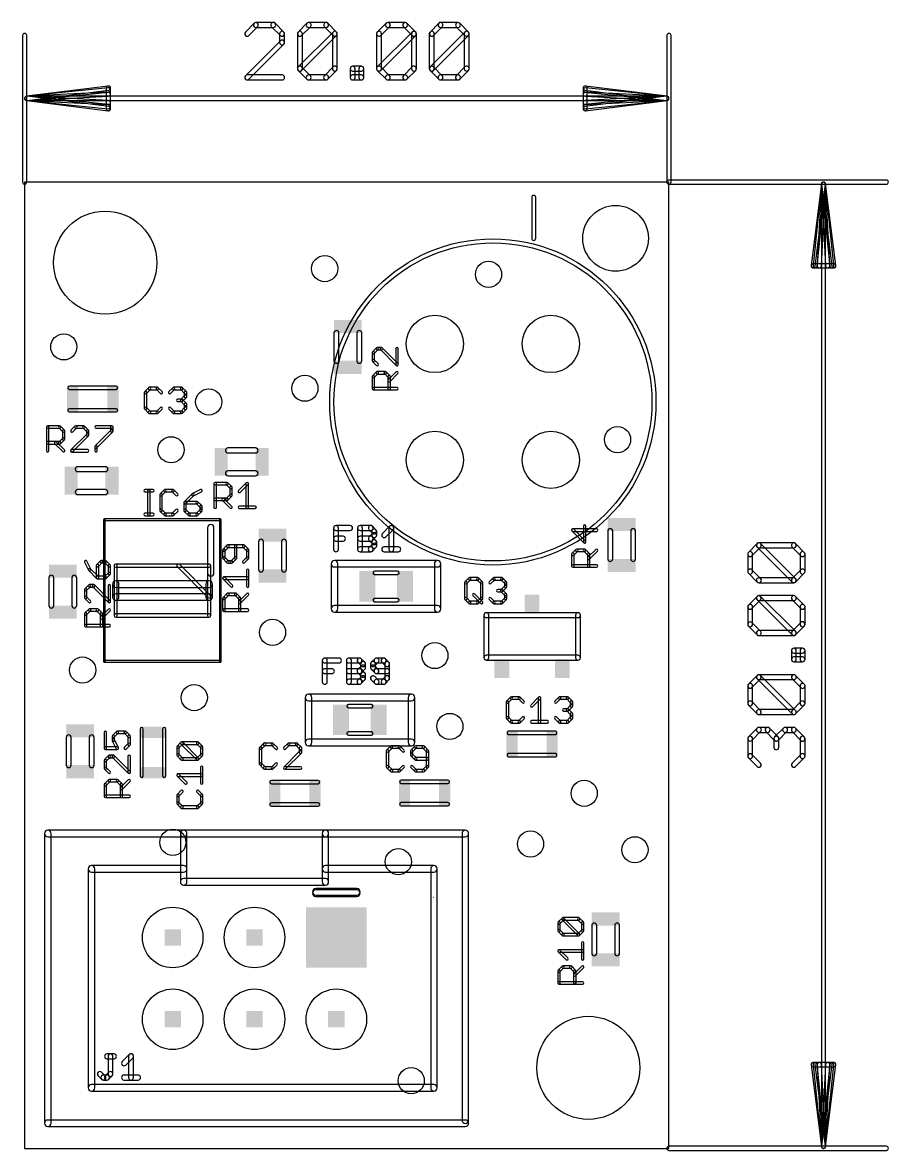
# Model space of a CAD drawing. Extents: x -0.1 to 26.8, y -0.1 to 35.
import ezdxf

# ---------------------------------------------------------------- set-up
doc = ezdxf.new("R2010")
doc.units = 0
for name, color, linetype in [('17', 82, 'CONTINUOUS'), ('18', 82, 'CONTINUOUS'), ('19', 53, 'CONTINUOUS'), ('20', 7, 'CONTINUOUS'), ('21', 253, 'CONTINUOUS'), ('22', 253, 'CONTINUOUS'), ('25', 253, 'CONTINUOUS'), ('47', 253, 'CONTINUOUS'), ('51', 253, 'CONTINUOUS')]:
    doc.layers.add(name, color=color, linetype=linetype)

# ---------------------------------------------------------------- blocks, each defined once
blk = doc.blocks.new('RECT')
blk.add_solid([(-0.5, -0.5), (0.5, -0.5), (-0.5, 0.5), (0.5, 0.5)])
blk = doc.blocks.new('SQUAREP')
blk.add_solid([(-0.5, -0.5), (0.5, -0.5), (-0.5, 0.5), (0.5, 0.5)])
blk = doc.blocks.new('ROUNDP')
blk.add_circle((0, 0), 0.5)
blk = doc.blocks.new('ROUNDV')
blk.add_circle((0, 0), 0.5)

msp = doc.modelspace()

# ---------------------------------------------------------------- linework, layer by layer
at = {"layer": '19'}
msp.add_line((12.69, 7.785), (12.7, 7.8), dxfattribs=at)
at = {"layer": '20'}
for p, q in [((20, 30), (0, 30)), ((0, 30), (0, 0)), ((20, 0), (20, 30)), ((0, 0), (20, 0))]:
    msp.add_line(p, q, dxfattribs=at)
for centre in [(2.5, 27.5), (17.5, 2.5)]:
    msp.add_circle(centre, 1.6, dxfattribs=at)
at = {"layer": '21'}
for points in [[(5.677, 19.267), (5.677, 17.867, 1), (5.877, 17.867), (5.877, 19.267, 1)], [(9.7216, 16.752), (9.7216, 18.152, 1), (9.5184, 18.152), (9.5184, 16.752, 1)], [(9.62, 18.0504), (12.82, 18.0504, 1), (12.82, 18.2536), (9.62, 18.2536, 1)], [(12.7184, 18.152), (12.7184, 16.752, 1), (12.9216, 16.752), (12.9216, 18.152, 1)], [(2.927, 17.117), (2.927, 17.517, 1), (2.727, 17.517), (2.727, 17.117, 1)], [(2.827, 17.417), (5.727, 17.417, 1), (5.727, 17.617), (2.827, 17.617, 1)], [(5.627, 17.517), (5.627, 17.117, 1), (5.827, 17.117), (5.827, 17.517, 1)], [(5.727, 17.217), (2.827, 17.217, 1), (2.827, 17.017), (5.727, 17.017, 1)], [(12.82, 16.8536), (9.62, 16.8536, 1), (9.62, 16.6504), (12.82, 16.6504, 1)], [(8.809, 13.8974), (12.009, 13.8974, 1), (12.009, 14.1006), (8.809, 14.1006, 1)], [(8.9106, 12.599), (8.9106, 13.999, 1), (8.7074, 13.999), (8.7074, 12.599, 1)], [(11.9074, 13.999), (11.9074, 12.599, 1), (12.1106, 12.599), (12.1106, 13.999, 1)], [(12.009, 12.7006), (8.809, 12.7006, 1), (8.809, 12.4974), (12.009, 12.4974, 1)], [(0.719, 9.6764), (4.936, 9.6764, 1), (4.936, 9.8796), (0.719, 9.8796, 1)], [(0.8206, 0.778), (0.8206, 9.778, 1), (0.6174, 9.778), (0.6174, 0.778, 1)], [(4.936, 9.6764), (9.336, 9.6764, 1), (9.336, 9.8796), (4.936, 9.8796, 1)], [(5.0376, 8.278), (5.0376, 9.778, 1), (4.8344, 9.778), (4.8344, 8.278, 1)], [(9.336, 9.6764), (13.68, 9.6764, 1), (13.68, 9.8796), (9.336, 9.8796, 1)], [(9.2344, 9.778), (9.2344, 8.278, 1), (9.4376, 8.278), (9.4376, 9.778, 1)], [(13.5784, 9.778), (13.5784, 0.878, 1), (13.7816, 0.878), (13.7816, 9.778, 1)], [(9.336, 8.3796), (4.936, 8.3796, 1), (4.936, 8.1764), (9.336, 8.1764, 1)], [(10.311, 8.0276), (9.041, 8.0276, 1), (9.041, 7.8244), (10.311, 7.8244, 1)], [(13.68, 0.8796), (0.719, 0.8796, 1), (0.719, 0.6764), (13.68, 0.6764, 1)]]:
    msp.add_lwpolyline(points, format="xyb", close=True, dxfattribs=at)
at = {"layer": '22'}
for points in [[(15.8685, 28.255), (15.8685, 29.525, 1), (15.7415, 29.525), (15.7415, 28.255, 1)], [(10.311, 8.0656), (9.041, 8.0656, 1), (9.041, 7.8624), (10.311, 7.8624, 1)]]:
    msp.add_lwpolyline(points, format="xyb", close=True, dxfattribs=at)
for centre, radius in [((18.345, 28.255), 1.0205), ((14.535, 23.175), 5.0635), ((14.535, 23.175), 4.9365)]:
    msp.add_circle(centre, radius, dxfattribs=at)
at = {"layer": '25'}
for points in [[(10.9206, 24.8549), (10.7977, 24.7321, 1), (10.8516, 24.6782), (10.9745, 24.8011, 1)], [(11.0704, 24.8661), (10.9475, 24.8661, 1), (10.9475, 24.7899), (11.0704, 24.7899, 1)], [(11.5888, 24.3635), (11.0974, 24.8549, 1), (11.0435, 24.8011), (11.535, 24.3096, 1)], [(11.5238, 24.828), (11.5238, 24.3365, 1), (11.6, 24.3365), (11.6, 24.828, 1)], [(10.7866, 24.7051), (10.7866, 24.4594, 1), (10.8628, 24.4594), (10.8628, 24.7051, 1)], [(10.7977, 24.4324), (10.9206, 24.3096, 1), (10.9745, 24.3635), (10.8516, 24.4863, 1)], [(10.8516, 23.9298), (10.9745, 24.0526, 1), (10.9206, 24.1065), (10.7977, 23.9837, 1)], [(10.8628, 23.5881), (10.8628, 23.9567, 1), (10.7866, 23.9567), (10.7866, 23.5881, 1)], [(10.9475, 24.0415), (11.1933, 24.0415, 1), (11.1933, 24.1177), (10.9475, 24.1177, 1)], [(11.1663, 24.0526), (11.2892, 23.9298, 1), (11.3431, 23.9837), (11.2202, 24.1065, 1)], [(11.3431, 23.8069), (11.5888, 24.0526, 1), (11.535, 24.1065), (11.2892, 23.8608, 1)], [(11.2781, 23.9567), (11.2781, 23.5881, 1), (11.3543, 23.5881), (11.3543, 23.9567, 1)], [(3.849, 23.6173), (3.7262, 23.4944, 1), (3.78, 23.4405), (3.9029, 23.5634, 1)], [(3.715, 23.4675), (3.715, 22.976, 1), (3.7912, 22.976), (3.7912, 23.4675, 1)], [(4.1217, 23.6284), (3.876, 23.6284, 1), (3.876, 23.5522), (4.1217, 23.5522, 1)], [(4.2715, 23.4944), (4.1487, 23.6173, 1), (4.0948, 23.5634), (4.2176, 23.4405, 1)], [(4.5285, 23.4405), (4.6513, 23.5634, 1), (4.5974, 23.6173), (4.4746, 23.4944, 1)], [(4.6244, 23.5522), (4.8701, 23.5522, 1), (4.8701, 23.6284), (4.6244, 23.6284, 1)], [(4.8432, 23.5634), (4.9661, 23.4405, 1), (5.0199, 23.4944), (4.8971, 23.6173, 1)], [(4.9549, 23.4675), (4.9549, 23.3446, 1), (5.0311, 23.3446), (5.0311, 23.4675, 1)], [(11.5619, 23.6262), (10.8247, 23.6262, 1), (10.8247, 23.55), (11.5619, 23.55, 1)], [(4.8701, 23.2598), (4.7473, 23.2598, 1), (4.7473, 23.1836), (4.8701, 23.1836, 1)], [(4.9661, 23.3715), (4.8432, 23.2487, 1), (4.8971, 23.1948), (5.0199, 23.3176, 1)], [(4.8432, 23.1948), (4.9661, 23.0719, 1), (5.0199, 23.1258), (4.8971, 23.2487, 1)], [(4.9549, 23.0988), (4.9549, 22.976, 1), (5.0311, 22.976), (5.0311, 23.0988, 1)], [(3.7262, 22.949), (3.849, 22.8262, 1), (3.9029, 22.88), (3.78, 23.0029, 1)], [(3.876, 22.815), (4.1217, 22.815, 1), (4.1217, 22.8912), (3.876, 22.8912, 1)], [(4.1487, 22.8262), (4.2715, 22.949, 1), (4.2176, 23.0029), (4.0948, 22.88, 1)], [(4.6513, 22.88), (4.5285, 23.0029, 1), (4.4746, 22.949), (4.5974, 22.8262, 1)], [(4.8701, 22.8912), (4.6244, 22.8912, 1), (4.6244, 22.815), (4.8701, 22.815, 1)], [(4.9661, 23.0029), (4.8432, 22.88, 1), (4.8971, 22.8262), (5.0199, 22.949, 1)], [(0.7552, 21.6581), (0.7552, 22.3953, 1), (0.679, 22.3953), (0.679, 21.6581, 1)], [(0.7171, 22.3572), (1.0857, 22.3572, 1), (1.0857, 22.4334), (0.7171, 22.4334, 1)], [(1.0588, 22.3684), (1.1816, 22.2455, 1), (1.2355, 22.2994), (1.1127, 22.4223, 1)], [(1.5614, 22.4223), (1.4386, 22.2994, 1), (1.4925, 22.2455), (1.6153, 22.3684, 1)], [(1.8341, 22.4334), (1.5884, 22.4334, 1), (1.5884, 22.3572), (1.8341, 22.3572, 1)], [(1.9839, 22.2994), (1.8611, 22.4223, 1), (1.8072, 22.3684), (1.9301, 22.2455, 1)], [(2.2139, 22.3572), (2.7054, 22.3572, 1), (2.7054, 22.4334), (2.2139, 22.4334, 1)], [(2.6673, 22.3953), (2.6673, 22.2725, 1), (2.7435, 22.2725), (2.7435, 22.3953, 1)], [(1.1816, 22.0537), (1.0588, 21.9308, 1), (1.1127, 21.8769), (1.2355, 21.9998, 1)], [(1.1705, 22.2725), (1.1705, 22.0267, 1), (1.2467, 22.0267), (1.2467, 22.2725, 1)], [(1.4925, 21.6312), (1.9839, 22.1226, 1), (1.9301, 22.1765), (1.4386, 21.685, 1)], [(1.9951, 22.1496), (1.9951, 22.2725, 1), (1.9189, 22.2725), (1.9189, 22.1496, 1)], [(2.6785, 22.2994), (2.187, 21.8079, 1), (2.2409, 21.754), (2.7324, 22.2455, 1)], [(1.0857, 21.9419), (0.7171, 21.9419, 1), (0.7171, 21.8657), (1.0857, 21.8657, 1)], [(0.9359, 21.8769), (1.1816, 21.6312, 1), (1.2355, 21.685), (0.9898, 21.9308, 1)], [(2.1758, 21.781), (2.1758, 21.6581, 1), (2.252, 21.6581), (2.252, 21.781, 1)], [(1.957, 21.6962), (1.4655, 21.6962, 1), (1.4655, 21.62), (1.957, 21.62, 1)], [(5.9524, 19.9033), (5.9524, 20.6405, 1), (5.8762, 20.6405), (5.8762, 19.9033, 1)], [(5.9143, 20.6024), (6.2829, 20.6024, 1), (6.2829, 20.6786), (5.9143, 20.6786, 1)], [(6.2559, 20.6136), (6.3788, 20.4907, 1), (6.4327, 20.5446), (6.3098, 20.6675, 1)], [(6.6896, 20.3678), (6.9354, 20.6136, 1), (6.8815, 20.6675), (6.6357, 20.4217, 1)], [(6.8703, 20.6405), (6.8703, 19.9033, 1), (6.9465, 19.9033), (6.9465, 20.6405, 1)], [(3.7332, 20.3808), (3.979, 20.3808, 1), (3.979, 20.457), (3.7332, 20.457, 1)], [(3.8942, 19.6817), (3.8942, 20.4189, 1), (3.818, 20.4189), (3.818, 19.6817, 1)], [(4.3281, 20.4459), (4.2052, 20.323, 1), (4.2591, 20.2691), (4.382, 20.392, 1)], [(4.1941, 20.2961), (4.1941, 19.8046, 1), (4.2703, 19.8046), (4.2703, 20.2961, 1)], [(4.6008, 20.457), (4.355, 20.457, 1), (4.355, 20.3808), (4.6008, 20.3808, 1)], [(4.7506, 20.323), (4.6277, 20.4459, 1), (4.5738, 20.392), (4.6967, 20.2691, 1)], [(5.1994, 20.323), (4.9536, 20.0773, 1), (5.0075, 20.0234), (5.2533, 20.2691, 1)], [(5.455, 20.453), (5.2093, 20.3301, 1), (5.2434, 20.262), (5.4891, 20.3849, 1)], [(6.3677, 20.5177), (6.3677, 20.2719, 1), (6.4439, 20.2719), (6.4439, 20.5177, 1)], [(4.9425, 20.0503), (4.9425, 19.8046, 1), (5.0187, 19.8046), (5.0187, 20.0503, 1)], [(5.3492, 20.0884), (4.9806, 20.0884, 1), (4.9806, 20.0122), (5.3492, 20.0122, 1)], [(5.499, 19.9544), (5.3761, 20.0773, 1), (5.3222, 20.0234), (5.4451, 19.9005, 1)], [(5.5102, 19.8046), (5.5102, 19.9274, 1), (5.434, 19.9274), (5.434, 19.8046, 1)], [(6.2829, 20.1871), (5.9143, 20.1871, 1), (5.9143, 20.1109), (6.2829, 20.1109, 1)], [(6.1331, 20.1221), (6.3788, 19.8764, 1), (6.4327, 19.9302), (6.1869, 20.176, 1)], [(6.3788, 20.2989), (6.2559, 20.176, 1), (6.3098, 20.1221), (6.4327, 20.245, 1)], [(3.7332, 19.6436), (3.979, 19.6436, 1), (3.979, 19.7198), (3.7332, 19.7198, 1)], [(4.2052, 19.7776), (4.3281, 19.6548, 1), (4.382, 19.7086), (4.2591, 19.8315, 1)], [(4.355, 19.6436), (4.6008, 19.6436, 1), (4.6008, 19.7198), (4.355, 19.7198, 1)], [(4.6277, 19.6548), (4.7506, 19.7776, 1), (4.6967, 19.8315), (4.5738, 19.7086, 1)], [(4.9536, 19.7776), (5.0765, 19.6548, 1), (5.1304, 19.7086), (5.0075, 19.8315, 1)], [(5.1034, 19.6436), (5.3492, 19.6436, 1), (5.3492, 19.7198), (5.1034, 19.7198, 1)], [(5.3761, 19.6548), (5.499, 19.7776, 1), (5.4451, 19.8315), (5.3222, 19.7086, 1)], [(6.6627, 19.8652), (7.1542, 19.8652, 1), (7.1542, 19.9414), (6.6627, 19.9414, 1)], [(9.7402, 18.5994), (9.7402, 19.2604, 1), (9.5878, 19.2604), (9.5878, 18.5994, 1)], [(9.664, 19.1842), (10.1046, 19.1842, 1), (10.1046, 19.3366), (9.664, 19.3366, 1)], [(10.4886, 18.5994), (10.4886, 19.2604, 1), (10.3362, 19.2604), (10.3362, 18.5994, 1)], [(10.4124, 19.1842), (10.7429, 19.1842, 1), (10.7429, 19.3366), (10.4124, 19.3366, 1)], [(10.689, 19.2065), (10.7991, 19.0963, 1), (10.9069, 19.2041), (10.7967, 19.3142, 1)], [(11.2147, 18.9862), (11.435, 19.2065, 1), (11.3272, 19.3142), (11.1069, 19.0939, 1)], [(11.3049, 19.2604), (11.3049, 18.5994, 1), (11.4573, 18.5994), (11.4573, 19.2604, 1)], [(17.4252, 18.8267), (17.4252, 19.3182, 1), (17.349, 19.3182), (17.349, 18.8267, 1)], [(9.664, 18.8537), (9.8843, 18.8537, 1), (9.8843, 19.0061), (9.664, 19.0061, 1)], [(10.4124, 18.8537), (10.7429, 18.8537, 1), (10.7429, 19.0061), (10.4124, 19.0061, 1)], [(10.7991, 19.0939), (10.689, 18.9838, 1), (10.7967, 18.876), (10.9069, 18.9862, 1)], [(10.689, 18.876), (10.7991, 18.7658, 1), (10.9069, 18.8736), (10.7967, 18.9838, 1)], [(10.7768, 19.1502), (10.7768, 19.04, 1), (10.9292, 19.04), (10.9292, 19.1502, 1)], [(17.7557, 19.2334), (17.0185, 19.2334, 1), (17.0185, 19.1572), (17.7557, 19.1572, 1)], [(16.9915, 19.1684), (17.3601, 18.7997, 1), (17.414, 18.8536), (17.0454, 19.2222, 1)], [(6.2806, 18.7234), (6.1577, 18.6005, 1), (6.2116, 18.5466), (6.3345, 18.6695, 1)], [(6.1466, 18.5735), (6.1466, 18.3278, 1), (6.2228, 18.3278), (6.2228, 18.5735, 1)], [(6.799, 18.7345), (6.3075, 18.7345, 1), (6.3075, 18.6583), (6.799, 18.6583, 1)], [(6.5914, 18.3278), (6.5914, 18.6964, 1), (6.5152, 18.6964), (6.5152, 18.3278, 1)], [(6.9488, 18.6005), (6.826, 18.7234, 1), (6.7721, 18.6695), (6.895, 18.5466, 1)], [(6.96, 18.3278), (6.96, 18.5735, 1), (6.8838, 18.5735), (6.8838, 18.3278, 1)], [(10.7429, 18.6756), (10.4124, 18.6756, 1), (10.4124, 18.5232), (10.7429, 18.5232, 1)], [(10.7991, 18.7634), (10.689, 18.6533, 1), (10.7967, 18.5455), (10.9069, 18.6557, 1)], [(10.7768, 18.8197), (10.7768, 18.7096, 1), (10.9292, 18.7096), (10.9292, 18.8197, 1)], [(11.1608, 18.5232), (11.6014, 18.5232, 1), (11.6014, 18.6756), (11.1608, 18.6756, 1)], [(17.0454, 18.4199), (17.1683, 18.5428, 1), (17.1144, 18.5967), (16.9915, 18.4738, 1)], [(17.1413, 18.5317), (17.3871, 18.5317, 1), (17.3871, 18.6079), (17.1413, 18.6079, 1)], [(17.3601, 18.5428), (17.483, 18.4199, 1), (17.5369, 18.4738), (17.414, 18.5967, 1)], [(17.5369, 18.2971), (17.7826, 18.5428, 1), (17.7288, 18.5967), (17.483, 18.3509, 1)], [(1.8586, 18.1974), (1.9815, 17.9516, 1), (2.0496, 17.9857), (1.9267, 18.2315, 1)], [(2.3572, 18.2414), (2.2343, 18.1185, 1), (2.2882, 18.0646), (2.4111, 18.1875, 1)], [(2.507, 18.2525), (2.3842, 18.2525, 1), (2.3842, 18.1763), (2.507, 18.1763, 1)], [(2.6568, 18.1185), (2.534, 18.2414, 1), (2.4801, 18.1875), (2.603, 18.0646, 1)], [(6.1577, 18.3009), (6.2806, 18.178, 1), (6.3345, 18.2319), (6.2116, 18.3547, 1)], [(6.3075, 18.1668), (6.4304, 18.1668, 1), (6.4304, 18.243), (6.3075, 18.243, 1)], [(6.4574, 18.178), (6.5802, 18.3009, 1), (6.5263, 18.3547), (6.4035, 18.2319, 1)], [(6.826, 18.178), (6.9488, 18.3009, 1), (6.895, 18.3547), (6.7721, 18.2319, 1)], [(17.0566, 18.0783), (17.0566, 18.4469, 1), (16.9804, 18.4469), (16.9804, 18.0783, 1)], [(17.4719, 18.4469), (17.4719, 18.0783, 1), (17.5481, 18.0783), (17.5481, 18.4469, 1)], [(1.9886, 17.9417), (2.2343, 17.696, 1), (2.2882, 17.7499), (2.0425, 17.9956, 1)], [(2.2232, 18.0915), (2.2232, 17.7229, 1), (2.2994, 17.7229), (2.2994, 18.0915, 1)], [(2.534, 17.696), (2.6568, 17.8189, 1), (2.603, 17.8727), (2.4801, 17.7499, 1)], [(2.668, 17.8458), (2.668, 18.0915, 1), (2.5918, 18.0915), (2.5918, 17.8458, 1)], [(6.96, 17.4565), (6.96, 17.948, 1), (6.8838, 17.948), (6.8838, 17.4565, 1)], [(17.7557, 18.1164), (17.0185, 18.1164, 1), (17.0185, 18.0402), (17.7557, 18.0402, 1)], [(2.2613, 17.6848), (2.507, 17.6848, 1), (2.507, 17.761), (2.2613, 17.761, 1)], [(6.4574, 17.4835), (6.2116, 17.7292, 1), (6.1577, 17.6753), (6.4035, 17.4296, 1)], [(6.1847, 17.6642), (6.9219, 17.6642, 1), (6.9219, 17.7404), (6.1847, 17.7404, 1)], [(13.722, 17.5335), (13.8449, 17.6564, 1), (13.791, 17.7103), (13.6682, 17.5874, 1)], [(13.7332, 17.069), (13.7332, 17.5605, 1), (13.657, 17.5605), (13.657, 17.069, 1)], [(13.818, 17.6452), (14.0637, 17.6452, 1), (14.0637, 17.7214), (13.818, 17.7214, 1)], [(14.0368, 17.6564), (14.1596, 17.5335, 1), (14.2135, 17.5874), (14.0907, 17.7103, 1)], [(14.1485, 17.5605), (14.1485, 17.069, 1), (14.2247, 17.069), (14.2247, 17.5605, 1)], [(14.4705, 17.5335), (14.5933, 17.6564, 1), (14.5394, 17.7103), (14.4166, 17.5874, 1)], [(14.5664, 17.6452), (14.8121, 17.6452, 1), (14.8121, 17.7214), (14.5664, 17.7214, 1)], [(14.7852, 17.6564), (14.9081, 17.5335, 1), (14.9619, 17.5874), (14.8391, 17.7103, 1)], [(14.8969, 17.5605), (14.8969, 17.4376, 1), (14.9731, 17.4376), (14.9731, 17.5605, 1)], [(1.9886, 17.4929), (1.8657, 17.3701, 1), (1.9196, 17.3162), (2.0425, 17.4391, 1)], [(1.8546, 17.3431), (1.8546, 17.0974, 1), (1.9308, 17.0974), (1.9308, 17.3431, 1)], [(2.1384, 17.5041), (2.0155, 17.5041, 1), (2.0155, 17.4279), (2.1384, 17.4279, 1)], [(2.6568, 17.0015), (2.1654, 17.4929, 1), (2.1115, 17.4391), (2.603, 16.9476, 1)], [(2.5918, 17.466), (2.5918, 16.9745, 1), (2.668, 16.9745), (2.668, 17.466, 1)], [(6.2116, 17.0498), (6.3345, 17.1726, 1), (6.2806, 17.2265), (6.1577, 17.1037, 1)], [(6.3075, 17.1615), (6.5533, 17.1615, 1), (6.5533, 17.2377), (6.3075, 17.2377, 1)], [(6.5263, 17.1726), (6.6492, 17.0498, 1), (6.7031, 17.1037), (6.5802, 17.2265, 1)], [(6.7031, 16.9269), (6.9488, 17.1726, 1), (6.895, 17.2265), (6.6492, 16.9808, 1)], [(13.9139, 17.1649), (14.1596, 16.9192, 1), (14.2135, 16.973), (13.9678, 17.2188, 1)], [(14.8121, 17.3528), (14.6893, 17.3528, 1), (14.6893, 17.2766), (14.8121, 17.2766, 1)], [(14.9081, 17.4645), (14.7852, 17.3417, 1), (14.8391, 17.2878), (14.9619, 17.4106, 1)], [(14.7852, 17.2878), (14.9081, 17.1649, 1), (14.9619, 17.2188), (14.8391, 17.3417, 1)], [(14.8969, 17.1918), (14.8969, 17.069, 1), (14.9731, 17.069), (14.9731, 17.1918, 1)], [(1.8657, 17.0704), (1.9886, 16.9476, 1), (2.0425, 17.0015), (1.9196, 17.1243, 1)], [(6.2228, 16.7081), (6.2228, 17.0767, 1), (6.1466, 17.0767), (6.1466, 16.7081, 1)], [(6.6381, 17.0767), (6.6381, 16.7081, 1), (6.7143, 16.7081), (6.7143, 17.0767, 1)], [(13.8449, 16.973), (13.722, 17.0959, 1), (13.6682, 17.042), (13.791, 16.9192, 1)], [(14.0637, 16.9842), (13.818, 16.9842, 1), (13.818, 16.908), (14.0637, 16.908, 1)], [(14.1596, 17.0959), (14.0368, 16.973, 1), (14.0907, 16.9192), (14.2135, 17.042, 1)], [(14.5933, 16.973), (14.4705, 17.0959, 1), (14.4166, 17.042), (14.5394, 16.9192, 1)], [(14.8121, 16.9842), (14.5664, 16.9842, 1), (14.5664, 16.908), (14.8121, 16.908, 1)], [(14.9081, 17.0959), (14.7852, 16.973, 1), (14.8391, 16.9192), (14.9619, 17.042, 1)], [(1.9196, 16.5678), (2.0425, 16.6906, 1), (1.9886, 16.7445), (1.8657, 16.6217, 1)], [(1.9308, 16.2261), (1.9308, 16.5947, 1), (1.8546, 16.5947), (1.8546, 16.2261, 1)], [(2.0155, 16.6795), (2.2613, 16.6795, 1), (2.2613, 16.7557), (2.0155, 16.7557, 1)], [(2.2343, 16.6906), (2.3572, 16.5678, 1), (2.4111, 16.6217), (2.2882, 16.7445, 1)], [(2.4111, 16.4449), (2.6568, 16.6906, 1), (2.603, 16.7445), (2.3572, 16.4988, 1)], [(2.3461, 16.5947), (2.3461, 16.2261, 1), (2.4223, 16.2261), (2.4223, 16.5947, 1)], [(6.9219, 16.7462), (6.1847, 16.7462, 1), (6.1847, 16.67), (6.9219, 16.67, 1)], [(2.6299, 16.2642), (1.8927, 16.2642, 1), (1.8927, 16.188), (2.6299, 16.188, 1)], [(9.3934, 14.4862), (9.3934, 15.1472, 1), (9.241, 15.1472), (9.241, 14.4862, 1)], [(9.3172, 15.071), (9.7578, 15.071, 1), (9.7578, 15.2234), (9.3172, 15.2234, 1)], [(10.1418, 14.4862), (10.1418, 15.1472, 1), (9.9894, 15.1472), (9.9894, 14.4862, 1)], [(10.0656, 15.071), (10.3961, 15.071, 1), (10.3961, 15.2234), (10.0656, 15.2234, 1)], [(10.3422, 15.0933), (10.4524, 14.9831, 1), (10.5601, 15.0909), (10.45, 15.201, 1)], [(10.4301, 15.037), (10.4301, 14.9268, 1), (10.5825, 14.9268), (10.5825, 15.037, 1)], [(10.8703, 15.201), (10.7601, 15.0909, 1), (10.8679, 14.9831), (10.9781, 15.0933, 1)], [(10.7378, 15.037), (10.7378, 14.9268, 1), (10.8902, 14.9268), (10.8902, 15.037, 1)], [(11.1445, 15.2234), (10.9242, 15.2234, 1), (10.9242, 15.071), (11.1445, 15.071, 1)], [(11.3086, 15.0909), (11.1984, 15.201, 1), (11.0906, 15.0933), (11.2008, 14.9831, 1)], [(11.3309, 14.5964), (11.3309, 15.037, 1), (11.1785, 15.037), (11.1785, 14.5964, 1)], [(9.3172, 14.7405), (9.5375, 14.7405, 1), (9.5375, 14.8929), (9.3172, 14.8929, 1)], [(10.0656, 14.7405), (10.3961, 14.7405, 1), (10.3961, 14.8929), (10.0656, 14.8929, 1)], [(10.4524, 14.9807), (10.3422, 14.8706, 1), (10.45, 14.7628), (10.5601, 14.873, 1)], [(10.3422, 14.7628), (10.4524, 14.6526, 1), (10.5601, 14.7604), (10.45, 14.8706, 1)], [(10.4301, 14.7065), (10.4301, 14.5964, 1), (10.5825, 14.5964), (10.5825, 14.7065, 1)], [(10.7601, 14.873), (10.8703, 14.7628, 1), (10.9781, 14.8706), (10.8679, 14.9807, 1)], [(10.9242, 14.7405), (11.2547, 14.7405, 1), (11.2547, 14.8929), (10.9242, 14.8929, 1)], [(10.3961, 14.5624), (10.0656, 14.5624, 1), (10.0656, 14.41), (10.3961, 14.41, 1)], [(10.4524, 14.6502), (10.3422, 14.5401, 1), (10.45, 14.4323), (10.5601, 14.5425, 1)], [(10.7601, 14.5425), (10.8703, 14.4323, 1), (10.9781, 14.5401), (10.8679, 14.6502, 1)], [(10.9242, 14.41), (11.1445, 14.41, 1), (11.1445, 14.5624), (10.9242, 14.5624, 1)], [(11.1984, 14.4323), (11.3086, 14.5425, 1), (11.2008, 14.6502), (11.0906, 14.5401, 1)], [(15.084, 14.0073), (14.9612, 13.8844, 1), (15.015, 13.8305), (15.1379, 13.9534, 1)], [(15.3567, 14.0184), (15.111, 14.0184, 1), (15.111, 13.9422), (15.3567, 13.9422, 1)], [(15.5065, 13.8844), (15.3837, 14.0073, 1), (15.3298, 13.9534), (15.4526, 13.8305, 1)], [(15.7635, 13.7076), (16.0092, 13.9534, 1), (15.9553, 14.0073), (15.7096, 13.7615, 1)], [(15.9442, 13.9803), (15.9442, 13.2431, 1), (16.0204, 13.2431), (16.0204, 13.9803, 1)], [(16.5119, 13.8305), (16.6347, 13.9534, 1), (16.5809, 14.0073), (16.458, 13.8844, 1)], [(16.6078, 13.9422), (16.8535, 13.9422, 1), (16.8535, 14.0184), (16.6078, 14.0184, 1)], [(16.8266, 13.9534), (16.9495, 13.8305, 1), (17.0034, 13.8844), (16.8805, 14.0073, 1)], [(14.95, 13.8575), (14.95, 13.366, 1), (15.0262, 13.366), (15.0262, 13.8575, 1)], [(16.9495, 13.7615), (16.8266, 13.6387, 1), (16.8805, 13.5848), (17.0034, 13.7076, 1)], [(16.9383, 13.8575), (16.9383, 13.7346, 1), (17.0145, 13.7346), (17.0145, 13.8575, 1)], [(14.9612, 13.339), (15.084, 13.2162, 1), (15.1379, 13.27), (15.015, 13.3929, 1)], [(15.3837, 13.2162), (15.5065, 13.339, 1), (15.4526, 13.3929), (15.3298, 13.27, 1)], [(16.6347, 13.27), (16.5119, 13.3929, 1), (16.458, 13.339), (16.5809, 13.2162, 1)], [(16.8535, 13.6498), (16.7307, 13.6498, 1), (16.7307, 13.5736), (16.8535, 13.5736, 1)], [(16.8266, 13.5848), (16.9495, 13.4619, 1), (17.0034, 13.5158), (16.8805, 13.6387, 1)], [(16.9495, 13.3929), (16.8266, 13.27, 1), (16.8805, 13.2162), (17.0034, 13.339, 1)], [(16.9383, 13.4888), (16.9383, 13.366, 1), (17.0145, 13.366), (17.0145, 13.4888, 1)], [(15.111, 13.205), (15.3567, 13.205, 1), (15.3567, 13.2812), (15.111, 13.2812, 1)], [(15.7365, 13.205), (16.228, 13.205, 1), (16.228, 13.2812), (15.7365, 13.2812, 1)], [(16.8535, 13.2812), (16.6078, 13.2812, 1), (16.6078, 13.205), (16.8535, 13.205, 1)], [(2.4696, 12.9154), (2.4696, 12.4239, 1), (2.5458, 12.4239), (2.5458, 12.9154, 1)], [(2.7804, 12.7656), (2.9032, 12.8885, 1), (2.8493, 12.9424), (2.7265, 12.8195, 1)], [(2.7915, 12.6697), (2.7915, 12.7925, 1), (2.7153, 12.7925), (2.7153, 12.6697, 1)], [(2.9104, 12.441), (2.7875, 12.6867, 1), (2.7193, 12.6526), (2.8422, 12.4069, 1)], [(2.8763, 12.8773), (3.122, 12.8773, 1), (3.122, 12.9535), (2.8763, 12.9535, 1)], [(3.0951, 12.8885), (3.218, 12.7656, 1), (3.2718, 12.8195), (3.149, 12.9424, 1)], [(3.2068, 12.7925), (3.2068, 12.5468, 1), (3.283, 12.5468), (3.283, 12.7925, 1)], [(4.7844, 12.4314), (4.9073, 12.5542, 1), (4.8534, 12.6081), (4.7305, 12.4852, 1)], [(4.8803, 12.5431), (5.3718, 12.5431, 1), (5.3718, 12.6193), (4.8803, 12.6193, 1)], [(5.3988, 12.1166), (4.9073, 12.6081, 1), (4.8534, 12.5542), (5.3449, 12.0627, 1)], [(5.3449, 12.5542), (5.4678, 12.4314, 1), (5.5216, 12.4852), (5.3988, 12.6081, 1)], [(2.5077, 12.3858), (2.8763, 12.3858, 1), (2.8763, 12.462), (2.5077, 12.462, 1)], [(3.218, 12.5737), (3.0951, 12.4509, 1), (3.149, 12.397), (3.2718, 12.5199, 1)], [(4.7956, 12.2126), (4.7956, 12.4583, 1), (4.7194, 12.4583), (4.7194, 12.2126, 1)], [(5.4566, 12.4583), (5.4566, 12.2126, 1), (5.5328, 12.2126), (5.5328, 12.4583, 1)], [(7.419, 12.5743), (7.2962, 12.4514, 1), (7.35, 12.3975), (7.4729, 12.5204, 1)], [(7.285, 12.4245), (7.285, 11.933, 1), (7.3612, 11.933), (7.3612, 12.4245, 1)], [(7.6917, 12.5854), (7.446, 12.5854, 1), (7.446, 12.5092), (7.6917, 12.5092, 1)], [(7.8415, 12.4514), (7.7187, 12.5743, 1), (7.6648, 12.5204), (7.7876, 12.3975, 1)], [(8.1674, 12.5743), (8.0446, 12.4514, 1), (8.0985, 12.3975), (8.2213, 12.5204, 1)], [(8.0985, 11.7832), (8.5899, 12.2746, 1), (8.5361, 12.3285), (8.0446, 11.837, 1)], [(8.4401, 12.5854), (8.1944, 12.5854, 1), (8.1944, 12.5092), (8.4401, 12.5092, 1)], [(8.5899, 12.4514), (8.4671, 12.5743, 1), (8.4132, 12.5204), (8.5361, 12.3975, 1)], [(8.6011, 12.3016), (8.6011, 12.4245, 1), (8.5249, 12.4245), (8.5249, 12.3016, 1)], [(11.3602, 12.4885), (11.2373, 12.3656, 1), (11.2912, 12.3117), (11.4141, 12.4346, 1)], [(11.2262, 12.3387), (11.2262, 11.8472, 1), (11.3024, 11.8472), (11.3024, 12.3387, 1)], [(11.6329, 12.4996), (11.3871, 12.4996, 1), (11.3871, 12.4234), (11.6329, 12.4234, 1)], [(11.7827, 12.3656), (11.6598, 12.4885, 1), (11.6059, 12.4346), (11.7288, 12.3117, 1)], [(12.1086, 12.4885), (11.9857, 12.3656, 1), (12.0396, 12.3117), (12.1625, 12.4346, 1)], [(11.9746, 12.3387), (11.9746, 12.2158, 1), (12.0508, 12.2158), (12.0508, 12.3387, 1)], [(12.3813, 12.4996), (12.1356, 12.4996, 1), (12.1356, 12.4234), (12.3813, 12.4234, 1)], [(12.5311, 12.3656), (12.4082, 12.4885, 1), (12.3544, 12.4346), (12.4772, 12.3117, 1)], [(12.5423, 11.8472), (12.5423, 12.3387, 1), (12.4661, 12.3387), (12.4661, 11.8472, 1)], [(2.6036, 12.1939), (2.4807, 12.0711, 1), (2.5346, 12.0172), (2.6575, 12.1401, 1)], [(2.4696, 12.0441), (2.4696, 11.7984, 1), (2.5458, 11.7984), (2.5458, 12.0441, 1)], [(2.7534, 12.2051), (2.6305, 12.2051, 1), (2.6305, 12.1289), (2.7534, 12.1289, 1)], [(3.2718, 11.7025), (2.7804, 12.1939, 1), (2.7265, 12.1401), (3.218, 11.6486, 1)], [(3.2068, 12.167), (3.2068, 11.6755, 1), (3.283, 11.6755), (3.283, 12.167, 1)], [(4.9073, 12.1166), (4.7844, 12.2395, 1), (4.7305, 12.1856), (4.8534, 12.0627, 1)], [(5.3718, 12.1278), (4.8803, 12.1278, 1), (4.8803, 12.0516), (5.3718, 12.0516, 1)], [(5.4678, 12.2395), (5.3449, 12.1166, 1), (5.3988, 12.0627), (5.5216, 12.1856, 1)], [(7.2962, 11.906), (7.419, 11.7832, 1), (7.4729, 11.837), (7.35, 11.9599, 1)], [(7.7187, 11.7832), (7.8415, 11.906, 1), (7.7876, 11.9599), (7.6648, 11.837, 1)], [(11.9857, 12.1888), (12.1086, 12.066, 1), (12.1625, 12.1199), (12.0396, 12.2427, 1)], [(12.1356, 12.0548), (12.5042, 12.0548, 1), (12.5042, 12.131), (12.1356, 12.131, 1)], [(2.4807, 11.7714), (2.6036, 11.6486, 1), (2.6575, 11.7025), (2.5346, 11.8253, 1)], [(5.0302, 11.3682), (4.7844, 11.614, 1), (4.7305, 11.5601), (4.9763, 11.3143, 1)], [(4.7575, 11.5489), (5.4947, 11.5489, 1), (5.4947, 11.6251), (4.7575, 11.6251, 1)], [(5.5328, 11.3413), (5.5328, 11.8328, 1), (5.4566, 11.8328), (5.4566, 11.3413, 1)], [(7.446, 11.772), (7.6917, 11.772, 1), (7.6917, 11.8482), (7.446, 11.8482, 1)], [(8.563, 11.8482), (8.0715, 11.8482, 1), (8.0715, 11.772), (8.563, 11.772, 1)], [(11.2373, 11.8202), (11.3602, 11.6974, 1), (11.4141, 11.7512), (11.2912, 11.8741, 1)], [(11.3871, 11.6862), (11.6329, 11.6862, 1), (11.6329, 11.7624), (11.3871, 11.7624, 1)], [(11.6598, 11.6974), (11.7827, 11.8202, 1), (11.7288, 11.8741), (11.6059, 11.7512, 1)], [(11.9857, 11.8202), (12.1086, 11.6974, 1), (12.1625, 11.7512), (12.0396, 11.8741, 1)], [(12.1356, 11.6862), (12.3813, 11.6862, 1), (12.3813, 11.7624), (12.1356, 11.7624, 1)], [(12.4082, 11.6974), (12.5311, 11.8202, 1), (12.4772, 11.8741), (12.3544, 11.7512, 1)], [(2.5346, 11.2688), (2.6575, 11.3916, 1), (2.6036, 11.4455), (2.4807, 11.3227, 1)], [(2.5458, 10.9271), (2.5458, 11.2957, 1), (2.4696, 11.2957), (2.4696, 10.9271, 1)], [(2.6305, 11.3805), (2.8763, 11.3805, 1), (2.8763, 11.4567), (2.6305, 11.4567, 1)], [(2.8493, 11.3916), (2.9722, 11.2688, 1), (3.0261, 11.3227), (2.9032, 11.4455, 1)], [(3.0261, 11.1459), (3.2718, 11.3916, 1), (3.218, 11.4455), (2.9722, 11.1998, 1)], [(2.9611, 11.2957), (2.9611, 10.9271, 1), (3.0373, 10.9271), (3.0373, 11.2957, 1)], [(3.2449, 10.9652), (2.5077, 10.9652, 1), (2.5077, 10.889), (3.2449, 10.889, 1)], [(4.8534, 11.1113), (4.7305, 10.9884, 1), (4.7844, 10.9345), (4.9073, 11.0574, 1)], [(4.7194, 10.9615), (4.7194, 10.7157, 1), (4.7956, 10.7157), (4.7956, 10.9615, 1)], [(5.5216, 10.9884), (5.3988, 11.1113, 1), (5.3449, 11.0574), (5.4678, 10.9345, 1)], [(5.5328, 10.7157), (5.5328, 10.9615, 1), (5.4566, 10.9615), (5.4566, 10.7157, 1)], [(4.7305, 10.6888), (4.8534, 10.5659, 1), (4.9073, 10.6198), (4.7844, 10.7427, 1)], [(4.8803, 10.5548), (5.3718, 10.5548, 1), (5.3718, 10.631), (4.8803, 10.631, 1)], [(5.3988, 10.5659), (5.5216, 10.6888, 1), (5.4678, 10.7427), (5.3449, 10.6198, 1)], [(16.6136, 6.9746), (16.7365, 7.0975, 1), (16.6826, 7.1514), (16.5597, 7.0285, 1)], [(16.6248, 6.7558), (16.6248, 7.0015, 1), (16.5486, 7.0015), (16.5486, 6.7558, 1)], [(17.228, 6.6599), (16.7365, 7.1514, 1), (16.6826, 7.0975), (17.1741, 6.606, 1)], [(16.7095, 7.0863), (17.201, 7.0863, 1), (17.201, 7.1625), (16.7095, 7.1625, 1)], [(17.1741, 7.0975), (17.297, 6.9746, 1), (17.3508, 7.0285), (17.228, 7.1514, 1)], [(17.2858, 7.0015), (17.2858, 6.7558, 1), (17.362, 6.7558), (17.362, 7.0015, 1)], [(16.7365, 6.6599), (16.6136, 6.7827, 1), (16.5597, 6.7289), (16.6826, 6.606, 1)], [(17.201, 6.671), (16.7095, 6.671, 1), (16.7095, 6.5948), (17.201, 6.5948, 1)], [(17.297, 6.7827), (17.1741, 6.6599, 1), (17.228, 6.606), (17.3508, 6.7289, 1)], [(17.362, 5.8845), (17.362, 6.376, 1), (17.2858, 6.376), (17.2858, 5.8845, 1)], [(16.8594, 5.9115), (16.6136, 6.1572, 1), (16.5597, 6.1033), (16.8055, 5.8576, 1)], [(16.5867, 6.0922), (17.3239, 6.0922, 1), (17.3239, 6.1684), (16.5867, 6.1684, 1)], [(16.6136, 5.4778), (16.7365, 5.6006, 1), (16.6826, 5.6545), (16.5597, 5.5317, 1)], [(16.7095, 5.5895), (16.9553, 5.5895, 1), (16.9553, 5.6657), (16.7095, 5.6657, 1)], [(16.9283, 5.6006), (17.0512, 5.4778, 1), (17.1051, 5.5317), (16.9822, 5.6545, 1)], [(17.1051, 5.3549), (17.3508, 5.6006, 1), (17.297, 5.6545), (17.0512, 5.4088, 1)], [(16.6248, 5.1361), (16.6248, 5.5047, 1), (16.5486, 5.5047), (16.5486, 5.1361, 1)], [(17.0401, 5.5047), (17.0401, 5.1361, 1), (17.1163, 5.1361), (17.1163, 5.5047, 1)], [(17.3239, 5.1742), (16.5867, 5.1742, 1), (16.5867, 5.098), (17.3239, 5.098, 1)], [(2.5545, 2.782), (2.7748, 2.782, 1), (2.7748, 2.9344), (2.5545, 2.9344, 1)], [(2.7409, 2.3074), (2.7409, 2.8582, 1), (2.5885, 2.8582), (2.5885, 2.3074, 1)], [(3.1365, 2.584), (3.3568, 2.8043, 1), (3.2491, 2.912), (3.0287, 2.6917, 1)], [(3.2267, 2.8582), (3.2267, 2.1972, 1), (3.3791, 2.1972), (3.3791, 2.8582, 1)], [(2.2803, 2.2535), (2.3905, 2.1433, 1), (2.4982, 2.2511), (2.3881, 2.3612, 1)], [(2.4444, 2.121), (2.5545, 2.121, 1), (2.5545, 2.2734), (2.4444, 2.2734, 1)], [(2.6084, 2.1433), (2.7186, 2.2535, 1), (2.6108, 2.3612), (2.5006, 2.2511, 1)], [(3.0826, 2.121), (3.5233, 2.121, 1), (3.5233, 2.2734), (3.0826, 2.2734, 1)]]:
    msp.add_lwpolyline(points, format="xyb", close=True, dxfattribs=at)
at = {"layer": '47'}
for points in [[(7.1248, 34.9316), (6.8536, 34.6604, 1), (6.9614, 34.5526), (7.2326, 34.8238, 1)], [(7.721, 34.9539), (7.1787, 34.9539, 1), (7.1787, 34.8015), (7.721, 34.8015, 1)], [(8.0461, 34.6604), (7.7749, 34.9316, 1), (7.6671, 34.8238), (7.9383, 34.5526, 1)], [(8.0684, 34.3354), (8.0684, 34.6065, 1), (7.916, 34.6065), (7.916, 34.3354, 1)], [(8.5986, 34.5526), (8.8697, 34.8238, 1), (8.762, 34.9316), (8.4908, 34.6604, 1)], [(8.6209, 33.5219), (8.6209, 34.6065, 1), (8.4685, 34.6065), (8.4685, 33.5219, 1)], [(8.5986, 33.468), (9.6832, 34.5526, 1), (9.5754, 34.6604), (8.4908, 33.5757, 1)], [(8.8158, 34.8015), (9.3582, 34.8015, 1), (9.3582, 34.9539), (8.8158, 34.9539, 1)], [(9.3043, 34.8238), (9.5755, 34.5526, 1), (9.6832, 34.6604), (9.412, 34.9316, 1)], [(9.5531, 34.6065), (9.5531, 33.5219, 1), (9.7055, 33.5219), (9.7055, 34.6065, 1)], [(11.0543, 34.5526), (11.3255, 34.8238, 1), (11.2177, 34.9316), (10.9465, 34.6604, 1)], [(11.0766, 33.5219), (11.0766, 34.6065, 1), (10.9242, 34.6065), (10.9242, 33.5219, 1)], [(11.0543, 33.468), (12.1389, 34.5526, 1), (12.0312, 34.6604), (10.9465, 33.5757, 1)], [(11.2716, 34.8015), (11.8139, 34.8015, 1), (11.8139, 34.9539), (11.2716, 34.9539, 1)], [(11.76, 34.8238), (12.0312, 34.5526, 1), (12.1389, 34.6604), (11.8678, 34.9316, 1)], [(12.0089, 34.6065), (12.0089, 33.5219, 1), (12.1613, 33.5219), (12.1613, 34.6065, 1)], [(12.6914, 34.5526), (12.9626, 34.8238, 1), (12.8548, 34.9316), (12.5837, 34.6604, 1)], [(12.7138, 33.5219), (12.7138, 34.6065, 1), (12.5614, 34.6065), (12.5614, 33.5219, 1)], [(12.6914, 33.468), (13.7761, 34.5526, 1), (13.6683, 34.6604), (12.5837, 33.5757, 1)], [(12.9087, 34.8015), (13.4511, 34.8015, 1), (13.4511, 34.9539), (12.9087, 34.9539, 1)], [(13.3972, 34.8238), (13.6683, 34.5526, 1), (13.7761, 34.6604), (13.5049, 34.9316, 1)], [(13.646, 34.6065), (13.646, 33.5219, 1), (13.7984, 33.5219), (13.7984, 34.6065, 1)], [(0.065, 30), (0.065, 34.55, 1), (-0.065, 34.55), (-0.065, 30, 1)], [(6.9614, 33.1968), (8.0461, 34.2815, 1), (7.9383, 34.3892), (6.8536, 33.3046, 1)], [(20.065, 30), (20.065, 34.55, 1), (19.935, 34.55), (19.935, 30, 1)], [(7.9922, 33.3269), (6.9075, 33.3269, 1), (6.9075, 33.1745), (7.9922, 33.1745, 1)], [(8.8697, 33.3046), (8.5986, 33.5757, 1), (8.4908, 33.468), (8.762, 33.1968, 1)], [(9.3582, 33.3269), (8.8158, 33.3269, 1), (8.8158, 33.1745), (9.3582, 33.1745, 1)], [(9.5755, 33.5757), (9.3043, 33.3046, 1), (9.412, 33.1968), (9.6832, 33.468, 1)], [(10.258, 33.2507), (10.258, 33.5219, 1), (10.1056, 33.5219), (10.1056, 33.2507, 1)], [(10.1818, 33.4457), (10.453, 33.4457, 1), (10.453, 33.5981), (10.1818, 33.5981, 1)], [(10.453, 33.3269), (10.1818, 33.3269, 1), (10.1818, 33.1745), (10.453, 33.1745, 1)], [(10.3768, 33.5219), (10.3768, 33.2507, 1), (10.5292, 33.2507), (10.5292, 33.5219, 1)], [(11.3255, 33.3046), (11.0543, 33.5757, 1), (10.9465, 33.468), (11.2177, 33.1968, 1)], [(11.8139, 33.3269), (11.2716, 33.3269, 1), (11.2716, 33.1745), (11.8139, 33.1745, 1)], [(12.0312, 33.5757), (11.76, 33.3046, 1), (11.8678, 33.1968), (12.1389, 33.468, 1)], [(12.9626, 33.3046), (12.6914, 33.5757, 1), (12.5837, 33.468), (12.8548, 33.1968, 1)], [(13.4511, 33.3269), (12.9087, 33.3269, 1), (12.9087, 33.1745), (13.4511, 33.1745, 1)], [(13.6683, 33.5757), (13.3972, 33.3046, 1), (13.5049, 33.1968), (13.7761, 33.468, 1)], [(0.0731, 32.5355), (2.6081, 32.8547, 1), (2.5919, 32.9837), (0.0569, 32.6645, 1)], [(0.0716, 32.5353), (2.6066, 32.7953, 1), (2.5934, 32.9247), (0.0584, 32.6647, 1)], [(2.535, 32.9192), (2.535, 32.2808, 1), (2.665, 32.2808), (2.665, 32.9192, 1)], [(19.9431, 32.6645), (17.4081, 32.9837, 1), (17.3919, 32.8547), (19.9269, 32.5355, 1)], [(17.335, 32.9192), (17.335, 32.2808, 1), (17.465, 32.2808), (17.465, 32.9192, 1)], [(19.9416, 32.6647), (17.4066, 32.9247, 1), (17.3934, 32.7953), (19.9284, 32.5353, 1)], [(0.0683, 32.5351), (2.6033, 32.6651, 1), (2.5967, 32.7949), (0.0617, 32.6649, 1)], [(0.065, 32.535), (19.935, 32.535, 1), (19.935, 32.665), (0.065, 32.665, 1)], [(2.6081, 32.3453), (0.0731, 32.6645, 1), (0.0569, 32.5355), (2.5919, 32.2163, 1)], [(2.6033, 32.5349), (0.0683, 32.6649, 1), (0.0617, 32.5351), (2.5967, 32.4051, 1)], [(2.6066, 32.4047), (0.0716, 32.6647, 1), (0.0584, 32.5353), (2.5934, 32.2753, 1)], [(19.9383, 32.6649), (17.4033, 32.7949, 1), (17.3967, 32.6651), (19.9317, 32.5351, 1)], [(17.4081, 32.2163), (19.9431, 32.5355, 1), (19.9269, 32.6645), (17.3919, 32.3453, 1)], [(17.4033, 32.4051), (19.9383, 32.5351, 1), (19.9317, 32.6649), (17.3967, 32.5349, 1)], [(17.4066, 32.2753), (19.9416, 32.5353, 1), (19.9284, 32.6647), (17.3934, 32.4047, 1)], [(20, 29.935), (26.75, 29.935, 1), (26.75, 30.065), (20, 30.065, 1)], [(24.7355, 29.9431), (24.4163, 27.4081, 1), (24.5453, 27.3919), (24.8645, 29.9269, 1)], [(24.7353, 29.9416), (24.4753, 27.4066, 1), (24.6047, 27.3934), (24.8647, 29.9284, 1)], [(24.7351, 29.9383), (24.6051, 27.4033, 1), (24.7349, 27.3967), (24.8649, 29.9317, 1)], [(24.735, 29.935), (24.735, 0.065, 1), (24.865, 0.065), (24.865, 29.935, 1)], [(25.1837, 27.4081), (24.8645, 29.9431, 1), (24.7355, 29.9269), (25.0547, 27.3919, 1)], [(24.9949, 27.4033), (24.8649, 29.9383, 1), (24.7351, 29.9317), (24.8651, 27.3967, 1)], [(25.1247, 27.4066), (24.8647, 29.9416, 1), (24.7353, 29.9284), (24.9953, 27.3934, 1)], [(24.4808, 27.335), (25.1192, 27.335, 1), (25.1192, 27.465), (24.4808, 27.465, 1)], [(22.5762, 18.3972), (22.8474, 18.6683, 1), (22.7396, 18.7761), (22.4684, 18.5049, 1)], [(22.7935, 18.646), (23.8781, 18.646, 1), (23.8781, 18.7984), (22.7935, 18.7984, 1)], [(23.932, 17.6914), (22.8474, 18.7761, 1), (22.7396, 18.6683), (23.8243, 17.5837, 1)], [(23.8243, 18.6683), (24.0954, 18.3972, 1), (24.2032, 18.5049), (23.932, 18.7761, 1)], [(22.5985, 17.9087), (22.5985, 18.4511, 1), (22.4461, 18.4511), (22.4461, 17.9087, 1)], [(24.0731, 18.4511), (24.0731, 17.9087, 1), (24.2255, 17.9087), (24.2255, 18.4511, 1)], [(22.8474, 17.6914), (22.5762, 17.9626, 1), (22.4684, 17.8548), (22.7396, 17.5837, 1)], [(24.0954, 17.9626), (23.8243, 17.6914, 1), (23.932, 17.5837), (24.2032, 17.8548, 1)], [(23.8781, 17.7138), (22.7935, 17.7138, 1), (22.7935, 17.5614), (23.8781, 17.5614, 1)], [(22.5762, 16.76), (22.8474, 17.0312, 1), (22.7396, 17.1389), (22.4684, 16.8678, 1)], [(22.7935, 17.0089), (23.8781, 17.0089, 1), (23.8781, 17.1613), (22.7935, 17.1613, 1)], [(23.932, 16.0543), (22.8474, 17.1389, 1), (22.7396, 17.0312), (23.8243, 15.9465, 1)], [(23.8243, 17.0312), (24.0954, 16.76, 1), (24.2032, 16.8678), (23.932, 17.1389, 1)], [(22.5985, 16.2716), (22.5985, 16.8139, 1), (22.4461, 16.8139), (22.4461, 16.2716, 1)], [(24.0731, 16.8139), (24.0731, 16.2716, 1), (24.2255, 16.2716), (24.2255, 16.8139, 1)], [(22.8474, 16.0543), (22.5762, 16.3255, 1), (22.4684, 16.2177), (22.7396, 15.9465, 1)], [(24.0954, 16.3255), (23.8243, 16.0543, 1), (23.932, 15.9465), (24.2032, 16.2177, 1)], [(23.8781, 16.0766), (22.7935, 16.0766, 1), (22.7935, 15.9242), (23.8781, 15.9242, 1)], [(23.9543, 15.1818), (23.9543, 15.453, 1), (23.8019, 15.453), (23.8019, 15.1818, 1)], [(23.8781, 15.3768), (24.1493, 15.3768, 1), (24.1493, 15.5292), (23.8781, 15.5292, 1)], [(24.0731, 15.453), (24.0731, 15.1818, 1), (24.2255, 15.1818), (24.2255, 15.453, 1)], [(24.1493, 15.258), (23.8781, 15.258, 1), (23.8781, 15.1056), (24.1493, 15.1056, 1)], [(22.5762, 14.3043), (22.8474, 14.5755, 1), (22.7396, 14.6832), (22.4684, 14.412, 1)], [(22.5985, 13.8158), (22.5985, 14.3582, 1), (22.4461, 14.3582), (22.4461, 13.8158, 1)], [(22.7935, 14.5531), (23.8781, 14.5531, 1), (23.8781, 14.7055), (22.7935, 14.7055, 1)], [(23.932, 13.5986), (22.8474, 14.6832, 1), (22.7396, 14.5754), (23.8243, 13.4908, 1)], [(23.8243, 14.5755), (24.0954, 14.3043, 1), (24.2032, 14.412), (23.932, 14.6832, 1)], [(24.0731, 14.3582), (24.0731, 13.8158, 1), (24.2255, 13.8158), (24.2255, 14.3582, 1)], [(22.8474, 13.5986), (22.5762, 13.8697, 1), (22.4684, 13.762), (22.7396, 13.4908, 1)], [(24.0954, 13.8697), (23.8243, 13.5986, 1), (23.932, 13.4908), (24.2032, 13.762, 1)], [(23.8781, 13.6209), (22.7935, 13.6209, 1), (22.7935, 13.4685), (23.8781, 13.4685, 1)], [(22.5762, 12.6671), (22.8474, 12.9383, 1), (22.7396, 13.0461), (22.4684, 12.7749, 1)], [(22.7935, 12.916), (23.0646, 12.916, 1), (23.0646, 13.0684), (22.7935, 13.0684, 1)], [(23.0108, 12.9383), (23.2819, 12.6671, 1), (23.3897, 12.7749), (23.1185, 13.0461, 1)], [(23.3897, 12.6671), (23.6609, 12.9383, 1), (23.5531, 13.0461), (23.2819, 12.7749, 1)], [(23.607, 12.916), (23.8781, 12.916, 1), (23.8781, 13.0684), (23.607, 13.0684, 1)], [(23.8243, 12.9383), (24.0954, 12.6671, 1), (24.2032, 12.7749), (23.932, 13.0461, 1)], [(22.5985, 12.1787), (22.5985, 12.721, 1), (22.4461, 12.721), (22.4461, 12.1787, 1)], [(23.2596, 12.721), (23.2596, 12.4498, 1), (23.412, 12.4498), (23.412, 12.721, 1)], [(24.0731, 12.721), (24.0731, 12.1787, 1), (24.2255, 12.1787), (24.2255, 12.721, 1)], [(22.8474, 11.9614), (22.5762, 12.2326, 1), (22.4684, 12.1248), (22.7396, 11.8536, 1)], [(24.0954, 12.2326), (23.8243, 11.9614, 1), (23.932, 11.8536), (24.2032, 12.1248, 1)], [(24.8645, 0.0731), (24.5453, 2.6081, 1), (24.4163, 2.5919), (24.7355, 0.0569, 1)], [(24.4808, 2.535), (25.1192, 2.535, 1), (25.1192, 2.665), (24.4808, 2.665, 1)], [(24.8647, 0.0716), (24.6047, 2.6066, 1), (24.4753, 2.5934), (24.7353, 0.0584, 1)], [(24.8649, 0.0683), (24.7349, 2.6033, 1), (24.6051, 2.5967), (24.7351, 0.0617, 1)], [(25.0547, 2.6081), (24.7355, 0.0731, 1), (24.8645, 0.0569), (25.1837, 2.5919, 1)], [(24.8651, 2.6033), (24.7351, 0.0683, 1), (24.8649, 0.0617), (24.9949, 2.5967, 1)], [(24.9953, 2.6066), (24.7353, 0.0716, 1), (24.8647, 0.0584), (25.1247, 2.5934, 1)], [(20, -0.065), (26.75, -0.065, 1), (26.75, 0.065), (20, 0.065, 1)]]:
    msp.add_lwpolyline(points, format="xyb", close=True, dxfattribs=at)
at = {"layer": '51'}
for points in [[(9.6028, 25.317), (9.6028, 24.453, 1), (9.7552, 24.453), (9.7552, 25.317, 1)], [(10.4672, 24.453), (10.4672, 25.317, 1), (10.3148, 25.317), (10.3148, 24.453, 1)], [(1.39, 23.5642), (2.84, 23.5642, 1), (2.84, 23.6658), (1.39, 23.6658, 1)], [(2.84, 22.9658), (1.39, 22.9658, 1), (1.39, 22.8642), (2.84, 22.8642, 1)], [(7.17, 21.7452), (6.306, 21.7452, 1), (6.306, 21.5928), (7.17, 21.5928, 1)], [(2.508, 21.1632), (1.644, 21.1632, 1), (1.644, 21.0108), (2.508, 21.0108, 1)], [(6.306, 20.8808), (7.17, 20.8808, 1), (7.17, 21.0332), (6.306, 21.0332, 1)], [(1.644, 20.2988), (2.508, 20.2988, 1), (2.508, 20.4512), (1.644, 20.4512, 1)], [(2.502, 15.117), (2.502, 19.517, 1), (2.452, 19.517), (2.452, 15.117, 1)], [(2.477, 19.492), (6.077, 19.492, 1), (6.077, 19.542), (2.477, 19.542, 1)], [(6.052, 19.517), (6.052, 15.117, 1), (6.102, 15.117), (6.102, 19.517, 1)], [(7.2628, 18.837), (7.2628, 17.973, 1), (7.4152, 17.973), (7.4152, 18.837, 1)], [(8.1272, 17.973), (8.1272, 18.837, 1), (7.9748, 18.837), (7.9748, 17.973, 1)], [(18.1028, 19.166), (18.1028, 18.302, 1), (18.2552, 18.302), (18.2552, 19.166, 1)], [(18.9672, 18.302), (18.9672, 19.166, 1), (18.8148, 19.166), (18.8148, 18.302, 1)], [(2.877, 16.542), (2.877, 18.092, 1), (2.777, 18.092), (2.777, 16.542, 1)], [(2.827, 18.042), (5.727, 18.042, 1), (5.727, 18.142), (2.827, 18.142, 1)], [(4.7416, 18.0566), (5.6916, 17.1066, 1), (5.7624, 17.1774), (4.8124, 18.1274, 1)], [(5.677, 18.092), (5.677, 16.542, 1), (5.777, 16.542), (5.777, 18.092, 1)], [(11.576, 17.9218), (10.864, 17.9218, 1), (10.864, 17.8202), (11.576, 17.8202, 1)], [(0.7518, 17.717), (0.7518, 16.853, 1), (0.9042, 16.853), (0.9042, 17.717, 1)], [(1.6162, 16.853), (1.6162, 17.717, 1), (1.4638, 17.717), (1.4638, 16.853, 1)], [(11.576, 17.0708), (10.864, 17.0708, 1), (10.864, 16.9692), (11.576, 16.9692, 1)], [(5.727, 16.592), (2.827, 16.592, 1), (2.827, 16.492), (5.727, 16.492, 1)], [(14.4078, 15.2346), (14.4078, 16.5554, 1), (14.2554, 16.5554), (14.2554, 15.2346, 1)], [(14.3316, 16.4792), (17.1764, 16.4792, 1), (17.1764, 16.6316), (14.3316, 16.6316, 1)], [(17.1002, 16.5554), (17.1002, 15.2346, 1), (17.2526, 15.2346), (17.2526, 16.5554, 1)], [(6.077, 15.142), (2.477, 15.142, 1), (2.477, 15.092), (6.077, 15.092, 1)], [(17.1764, 15.3108), (14.3316, 15.3108, 1), (14.3316, 15.1584), (17.1764, 15.1584, 1)], [(10.053, 13.6802), (10.765, 13.6802, 1), (10.765, 13.7818), (10.053, 13.7818, 1)], [(3.6838, 11.567), (3.6838, 13.017, 1), (3.5822, 13.017), (3.5822, 11.567, 1)], [(4.2822, 13.017), (4.2822, 11.567, 1), (4.3838, 11.567), (4.3838, 13.017, 1)], [(1.2918, 12.761), (1.2918, 11.897, 1), (1.4442, 11.897), (1.4442, 12.761, 1)], [(2.1562, 11.897), (2.1562, 12.761, 1), (2.0038, 12.761), (2.0038, 11.897, 1)], [(10.053, 12.8292), (10.765, 12.8292, 1), (10.765, 12.9308), (10.053, 12.9308, 1)], [(15.025, 12.8542), (16.475, 12.8542, 1), (16.475, 12.9558), (15.025, 12.9558, 1)], [(16.475, 12.2558), (15.025, 12.2558, 1), (15.025, 12.1542), (16.475, 12.1542, 1)], [(7.66, 11.3212), (9.11, 11.3212, 1), (9.11, 11.4228), (7.66, 11.4228, 1)], [(11.692, 11.3322), (13.142, 11.3322, 1), (13.142, 11.4338), (11.692, 11.4338, 1)], [(9.11, 10.7228), (7.66, 10.7228, 1), (7.66, 10.6212), (9.11, 10.6212, 1)], [(13.142, 10.7338), (11.692, 10.7338, 1), (11.692, 10.6322), (13.142, 10.6322, 1)], [(1.9714, 8.678), (1.9714, 1.878, 1), (2.1746, 1.878), (2.1746, 8.678, 1)], [(2.073, 8.5764), (4.936, 8.5764, 1), (4.936, 8.7796), (2.073, 8.7796, 1)], [(12.707, 8.7796), (9.336, 8.7796, 1), (9.336, 8.5764), (12.707, 8.5764, 1)], [(12.6054, 8.678), (12.6054, 1.878, 1), (12.8086, 1.878), (12.8086, 8.678, 1)], [(17.6058, 6.919), (17.6058, 6.055, 1), (17.7582, 6.055), (17.7582, 6.919, 1)], [(18.4702, 6.055), (18.4702, 6.919, 1), (18.3178, 6.919), (18.3178, 6.055, 1)], [(12.707, 1.9796), (2.073, 1.9796, 1), (2.073, 1.7764), (12.707, 1.7764, 1)]]:
    msp.add_lwpolyline(points, format="xyb", close=True, dxfattribs=at)

# ---------------------------------------------------------------- block references
at = {"layer": '17', "rotation": 180}
for name, p, xscale, yscale in [('ROUNDP', (12.735, 24.975), 1.778, 1.778), ('ROUNDP', (12.735, 24.975), 1.778, 1.778), ('ROUNDP', (16.335, 24.975), 1.778, 1.778), ('ROUNDP', (16.335, 24.975), 1.778, 1.778), ('ROUNDP', (12.735, 21.375), 1.778, 1.778), ('ROUNDP', (12.735, 21.375), 1.778, 1.778), ('ROUNDP', (16.335, 21.375), 1.778, 1.778), ('ROUNDP', (16.335, 21.375), 1.778, 1.778), ('ROUNDP', (4.596, 6.548), 1.8796, 1.8796), ('ROUNDP', (4.596, 6.548), 1.8796, 1.8796), ('ROUNDP', (7.136, 6.548), 1.8796, 1.8796), ('ROUNDP', (7.136, 6.548), 1.8796, 1.8796), ('SQUAREP', (9.676, 6.548), 1.8796, 1.8796), ('SQUAREP', (9.676, 6.548), 1.8796, 1.8796), ('ROUNDP', (4.596, 4.008), 1.8796, 1.8796), ('ROUNDP', (4.596, 4.008), 1.8796, 1.8796), ('ROUNDP', (7.136, 4.008), 1.8796, 1.8796), ('ROUNDP', (7.136, 4.008), 1.8796, 1.8796), ('ROUNDP', (9.676, 4.008), 1.8796, 1.8796), ('ROUNDP', (9.676, 4.008), 1.8796, 1.8796)]:
    msp.add_blockref(name, p, dxfattribs=dict(at, xscale=xscale, yscale=yscale))
at = {"layer": '18', "xscale": 0.8128, "yscale": 0.8128}
for p in [(9.315, 27.315), (14.4, 27.135), (1.215, 24.885), (8.7, 23.6), (5.715, 23.175), (4.545, 21.69), (18.405, 22.005), (7.695, 16.02), (12.735, 15.3), (1.8, 14.85), (5.265, 13.995), (13.2, 13.1), (17.37, 11.025), (4.6, 9.5), (15.705, 9.45), (18.945, 9.27), (11.6, 8.9), (12, 2.1)]:
    msp.add_blockref('ROUNDV', p, dxfattribs=at)
at = {"layer": '51'}
for p, xscale, yscale, rotation in [((10.035, 25.52), 0.4064, 0.8636, 90), ((10.035, 24.25), 0.4064, 0.8636, 90), ((6.103, 21.313), 0.4064, 0.8636, 180), ((7.373, 21.313), 0.4064, 0.8636, 180), ((18.535, 19.369), 0.4064, 0.8636, 270), ((7.695, 19.04), 0.4064, 0.8636, 90), ((18.535, 18.099), 0.4064, 0.8636, 270), ((1.184, 17.92), 0.4064, 0.8636, 90), ((7.695, 17.77), 0.4064, 0.8636, 90), ((10.6398, 17.4469), 0.5001, 0.95, 180), ((11.8082, 17.4469), 0.5001, 0.95, 180), ((1.184, 16.65), 0.4064, 0.8636, 90), ((1.724, 12.964), 0.4064, 0.8636, 90), ((3.983, 12.917), 0.35, 0.8, 270), ((1.724, 11.694), 0.4064, 0.8636, 90), ((3.983, 11.667), 0.35, 0.8, 270), ((11.792, 11.033), 0.35, 0.8, 180), ((13.042, 11.033), 0.35, 0.8, 180), ((18.038, 7.122), 0.4064, 0.8636, 270), ((4.596, 6.548), 0.508, 0.508, 270), ((4.596, 6.548), 0.508, 0.508, 270), ((7.136, 6.548), 0.508, 0.508, 270), ((9.676, 6.548), 0.508, 0.508, 270), ((18.038, 5.852), 0.4064, 0.8636, 270), ((4.596, 4.008), 0.508, 0.508, 270), ((4.596, 4.008), 0.508, 0.508, 270), ((7.136, 4.008), 0.508, 0.508, 270), ((9.676, 4.008), 0.508, 0.508, 270)]:
    msp.add_blockref('RECT', p, dxfattribs=dict(at, xscale=xscale, yscale=yscale, rotation=rotation))
for p, xscale, yscale in [((1.49, 23.265), 0.35, 0.8), ((2.74, 23.265), 0.35, 0.8), ((1.441, 20.731), 0.4064, 0.8636), ((2.711, 20.731), 0.4064, 0.8636), ((15.754, 16.8983), 0.4572, 0.5842), ((14.8142, 14.8917), 0.4572, 0.5842), ((16.6938, 14.8917), 0.4572, 0.5842), ((9.8209, 13.3041), 0.5001, 0.95), ((10.9893, 13.3041), 0.5001, 0.95), ((15.125, 12.555), 0.35, 0.8), ((16.375, 12.555), 0.35, 0.8), ((7.76, 11.022), 0.35, 0.8), ((9.01, 11.022), 0.35, 0.8)]:
    msp.add_blockref('RECT', p, dxfattribs=dict(at, xscale=xscale, yscale=yscale))

doc.saveas('drawing.dxf')
